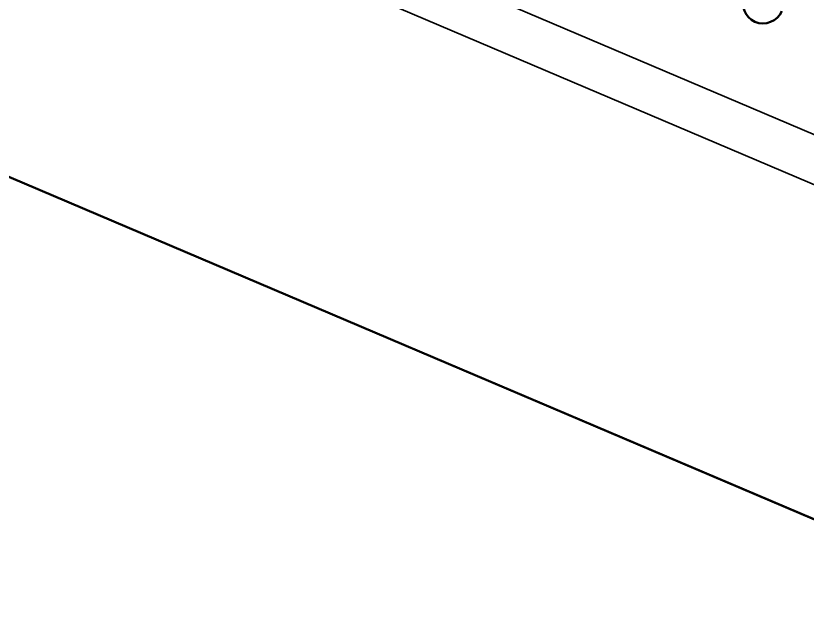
# Model space of a CAD drawing. Header units: inches. Extents: x -20.7 to 49, y -43 to 17.2.
# Drawn here: x -5.815 to -1.227, y -42.392 to -38.944 of the extents above; entities that cross this region are included whole.
import ezdxf

# ---------------------------------------------------------------- set-up
doc = ezdxf.new("R2010")
doc.units = ezdxf.units.IN
doc.header["$MEASUREMENT"] = 0
doc.layers.add('Visible (ANSI)', color=7, linetype='Continuous', lineweight=50)
doc.layers.add('Visible Narrow (ANSI)', color=7, linetype='Continuous', lineweight=35)

msp = doc.modelspace()

# ---------------------------------------------------------------- linework, layer by layer
at = {"layer": 'Visible (ANSI)'}
msp.add_line((0.05162062971318333, -42.39157442186902), (-8.017441641860012, -38.95955161796802), dxfattribs=at)
msp.add_ellipse((-1.481358871991417, -38.87235949784792), major_axis=(-0.1064681065413358, -0.05113286799660849), ratio=0.9772838841927122, start_param=5.421923414338011, end_param=8.563516067927804, dxfattribs=at)
at = {"layer": 'Visible Narrow (ANSI)'}
for p, q in [((-0.9715364411731812, -39.72464155549036), (-9.193471355253696, -36.22759726860662)), ((-9.179366116123479, -36.52368221170303), (-1.135167624048779, -39.94512967793058)), ((0.03520851334131473, -42.38206967701981), (-8.00898997873338, -38.96062221079227))]:
    msp.add_line(p, q, dxfattribs=at)

doc.saveas('drawing.dxf')
